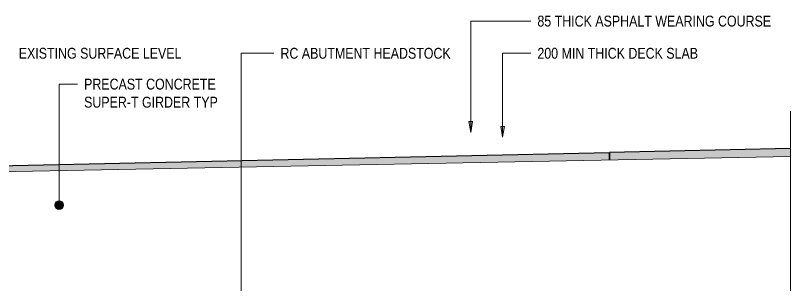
# Model space of a CAD drawing. Header units: metres. Extents: x -1147.3 to -1090.7, y 3.4 to 26.8.
# Drawn here: x -1129.48 to -1120.54, y 20.36 to 23.46 of the extents above; entities that cross this region are included whole.
import ezdxf

# ---------------------------------------------------------------- set-up
doc = ezdxf.new("R2010")
doc.units = ezdxf.units.M
for name, color, linetype, lineweight in [('A-DETL', 7, 'Continuous', 13), ('A-DETL-GENF', 7, 'Continuous', 9), ('G-ANNO-TEXT', 7, 'Continuous', 9), ('S-BEAM', 7, 'Continuous', 50)]:
    doc.layers.add(name, color=color, linetype=linetype, lineweight=lineweight)
doc.styles.add('Arial Narrow', font='ARIALN.TTF', dxfattribs={"height": 0.125})

# ---------------------------------------------------------------- blocks, each defined once
blk = doc.blocks.new('BREAK LINE - INPUT VIEW SCALE_R13 - Std Break-8685746-DRG-2873023 - SECTION 2')
at = {"layer": 'A-DETL-GENF'}
blk.add_line((-1120.5352, 22.3544), (-1120.5352, 16.6619), dxfattribs=at)

msp = doc.modelspace()

# ---------------------------------------------------------------- hatches: boundary and pattern name
at = {"layer": 'G-ANNO-TEXT'}
for points in [[(-1124.2265, 22.1089), (-1124.2044, 22.2339), (-1124.2485, 22.2339)], [(-1123.8578, 22.0534), (-1123.8358, 22.1784), (-1123.8799, 22.1784)]]:
    msp.add_hatch(color=256, dxfattribs=at).paths.add_polyline_path(points)
h = msp.add_hatch(color=256, dxfattribs=at)
edge = h.paths.add_edge_path()
edge.add_arc((-1128.977, 21.2721), 0.05, 0, 360)
at = {"layer": 'S-BEAM', "lineweight": 5, "true_color": 0xc0c0c0}
h = msp.add_hatch(color=9, dxfattribs=at)
h.paths.add_polyline_path([(-1122.6238, 19.9875), (-1120.5352, 20.0323), (-1120.5352, 20.1323), (-1122.6238, 20.0875), (-1122.6238, 19.9875)])
h.paths.add_polyline_path([(-1122.6238, 21.7906), (-1120.5352, 21.8306), (-1120.5352, 21.9228), (-1122.6238, 21.8779), (-1122.6238, 21.852)])
msp.add_hatch(color=9, dxfattribs=at).paths.add_polyline_path([(-1135.8224, 19.7041), (-1122.6238, 19.9875), (-1122.6238, 20.0875), (-1135.6982, 19.8068), (-1135.6982, 21.5399), (-1122.6238, 21.7906), (-1122.6238, 21.8779), (-1135.8224, 21.5945), (-1135.8224, 19.9875)])

# ---------------------------------------------------------------- linework, layer by layer
at = {"layer": 'A-DETL', "lineweight": 9}
msp.add_line((-1120.5352, 21.8306), (-1135.6982, 21.5399), dxfattribs=at)
at = {"layer": 'G-ANNO-TEXT'}
for p, q in [((-1124.2265, 23.3938), (-1123.5313, 23.3938)), ((-1124.2265, 22.1089), (-1124.2265, 23.3938)), ((-1126.8752, 23.0227), (-1126.4966, 23.0227)), ((-1126.8752, 19.487), (-1126.8752, 23.0227)), ((-1123.8578, 23.0227), (-1123.5313, 23.0227)), ((-1123.8578, 22.0534), (-1123.8578, 23.0227)), ((-1128.977, 22.6669), (-1128.7631, 22.6669)), ((-1128.977, 21.2721), (-1128.977, 22.6669)), ((-1124.2044, 22.2339), (-1124.2485, 22.2339)), ((-1124.2485, 22.2339), (-1124.2265, 22.1089)), ((-1124.2265, 22.1089), (-1124.2044, 22.2339)), ((-1123.8358, 22.1784), (-1123.8799, 22.1784)), ((-1123.8799, 22.1784), (-1123.8578, 22.0534)), ((-1123.8578, 22.0534), (-1123.8358, 22.1784))]:
    msp.add_line(p, q, dxfattribs=at)
msp.add_circle((-1128.977, 21.2721), 0.05, dxfattribs=at)
at = {"layer": 'S-BEAM', "lineweight": 25}
for p, q in [((-1120.5352, 21.9228), (-1122.6238, 21.8779)), ((-1135.8224, 21.5945), (-1122.6238, 21.8779)), ((-1122.6238, 21.7906), (-1122.6238, 21.8779)), ((-1122.6238, 21.8779), (-1122.6238, 21.7906))]:
    msp.add_line(p, q, dxfattribs=at)

# ---------------------------------------------------------------- block references
at = {"layer": 'A-DETL-GENF'}
msp.add_blockref('BREAK LINE - INPUT VIEW SCALE_R13 - Std Break-8685746-DRG-2873023 - SECTION 2', (0, 0), dxfattribs=at)

# ---------------------------------------------------------------- texts
at = {"layer": 'G-ANNO-TEXT', "char_height": 0.125, "attachment_point": 1, "style": 'Arial Narrow', "bg_fill": 3, "box_fill_scale": 1, "bg_fill_color": 256, "bg_fill_true_color": 13158600, "bg_fill_transparency": 0}
for s, insert in [('85 THICK ASPHALT WEARING COURSE', (-1123.4563, 23.4563)), ('EXISTING SURFACE LEVEL', (-1129.4423, 23.0852)), ('200 MIN THICK DECK SLAB', (-1123.4563, 23.0852))]:
    msp.add_mtext(s, dxfattribs=dict(at, insert=insert))
at = {"layer": 'G-ANNO-TEXT', "char_height": 0.125, "attachment_point": 1, "style": 'Arial Narrow', "bg_fill": 3, "box_fill_scale": 1, "bg_fill_color": 256, "bg_fill_transparency": 0}
for s, insert in [('RC ABUTMENT HEADSTOCK', (-1126.4216, 23.0852)), ('PRECAST CONCRETE ', (-1128.6881, 22.7294)), ('SUPER-T GIRDER TYP', (-1128.6881, 22.5211))]:
    msp.add_mtext(s, dxfattribs=dict(at, insert=insert))

doc.saveas('drawing.dxf')
